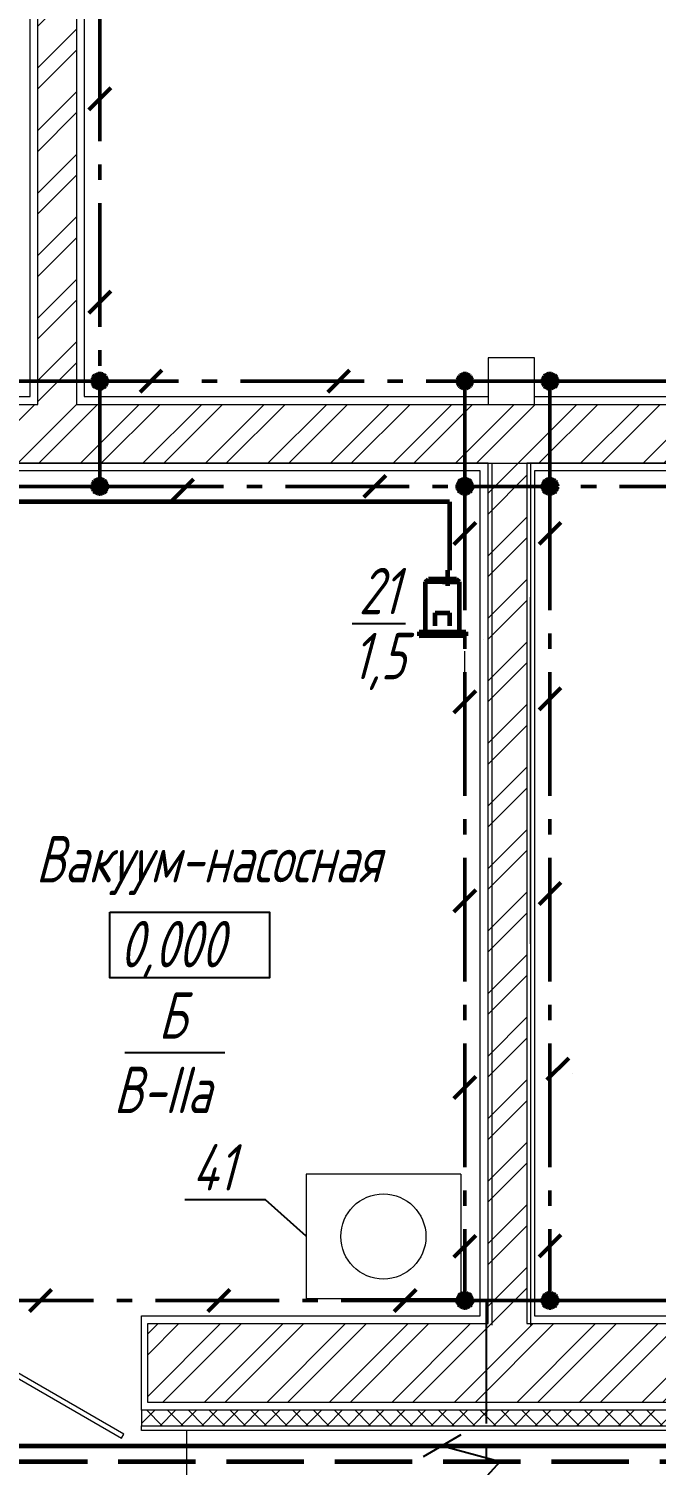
# Model space of a CAD drawing. Header units: millimetres. Extents: x -10490 to 5162, y -5053 to 76.
# Drawn here: x -4718.5 to -4677.9, y -95.2 to -2.4 of the extents above; entities that cross this region are included whole.
import ezdxf
from ezdxf import colors
from ezdxf.entities.mleader import LeaderData, LeaderLine
from ezdxf.math import Vec2, Vec3

# ---------------------------------------------------------------- set-up
doc = ezdxf.new("R2010")
doc.units = ezdxf.units.MM
doc.linetypes.add('gost5', pattern=[7, 5, -2, 0])
doc.linetypes.add('gost6', pattern=[12, 8, -1.5, 1, -1.5])
for name, color, linetype, lineweight in [('Заземление (Вновь)', 6, 'gost6', 50), ('КаБель контрольный (Вновь)', 142, 'gost5', 60), ('КаБель силовой (Вновь)', 1, 'Continuous', 60), ('Линия выноска', 137, 'Continuous', 25), ('Осевая', 4, 'gost6', 25), ('Строительный', 251, 'Continuous', 13), ('Текст', 2, 'Continuous', 25), ('Технологическое', 152, 'Continuous', 18), ('ЭлектрооБорудование (Вновь)', 160, 'Continuous', 60)]:
    doc.layers.add(name, color=color, linetype=linetype, lineweight=lineweight)
doc.styles.add('SIMPLEX', font='simplex.shx', dxfattribs={"width": 0.7, "oblique": 15})
doc.styles.add('СИМПЛЕКС', font='simplex.shx', dxfattribs={"width": 0.7, "oblique": 15, "height": 500})

# ---------------------------------------------------------------- blocks, each defined once
blk = doc.blocks.new('_None')
blk = doc.blocks.new('_Oblique')
at = {"color": 0, "linetype": 'ByBlock', "lineweight": -2}
blk.add_line((-0.5, -0.5), (0.5, 0.5), dxfattribs=at)

msp = doc.modelspace()

# ---------------------------------------------------------------- hatches: boundary and pattern name
at = {"layer": 'Заземление (Вновь)'}
h = msp.add_hatch(color=256, dxfattribs=at)
h.paths.add_polyline_path([(-4714.39156, -25.14683, 0.41421356), (-4713.89156, -25.64683), (-4713.89156, -25.14683), (-4713.39156, -25.14683, 1)])
h.paths.add_polyline_path([(-4713.39156, -25.14683), (-4713.89156, -25.14683), (-4713.89156, -25.64683, 0.41421356)], flags=17)
h = msp.add_hatch(color=256, dxfattribs=at)
h.paths.add_polyline_path([(-4690.79156, -25.14683, 0.41421356), (-4690.29156, -25.64683), (-4690.29156, -25.14683), (-4689.79156, -25.14683, 1)])
h.paths.add_polyline_path([(-4689.79156, -25.14683), (-4690.29156, -25.14683), (-4690.29156, -25.64683, 0.41421356)], flags=17)
h = msp.add_hatch(color=256, dxfattribs=at)
h.paths.add_polyline_path([(-4685.29156, -25.14683, 0.41421356), (-4684.79156, -25.64683), (-4684.79156, -25.14683), (-4684.29156, -25.14683, 1)])
h.paths.add_polyline_path([(-4684.29156, -25.14683), (-4684.79156, -25.14683), (-4684.79156, -25.64683, 0.41421356)], flags=17)
h = msp.add_hatch(color=256, dxfattribs=at)
h.paths.add_polyline_path([(-4714.39156, -31.94683, 0.41421356), (-4713.89156, -32.44683), (-4713.89156, -31.94683), (-4713.39156, -31.94683, 1)])
h.paths.add_polyline_path([(-4713.39156, -31.94683), (-4713.89156, -31.94683), (-4713.89156, -32.44683, 0.41421356)], flags=17)
h = msp.add_hatch(color=256, dxfattribs=at)
h.paths.add_polyline_path([(-4690.79156, -31.94683, 0.41421356), (-4690.29156, -32.44683), (-4690.29156, -31.94683), (-4689.79156, -31.94683, 1)])
h.paths.add_polyline_path([(-4689.79156, -31.94683), (-4690.29156, -31.94683), (-4690.29156, -32.44683, 0.41421356)], flags=17)
h = msp.add_hatch(color=256, dxfattribs=at)
h.paths.add_polyline_path([(-4685.29156, -31.94683, 0.41421356), (-4684.79156, -32.44683), (-4684.79156, -31.94683), (-4684.29156, -31.94683, 1)])
h.paths.add_polyline_path([(-4684.29156, -31.94683), (-4684.79156, -31.94683), (-4684.79156, -32.44683, 0.41421356)], flags=17)
h = msp.add_hatch(color=256, dxfattribs=at)
h.paths.add_polyline_path([(-4690.79156, -84.54683, 0.41421356), (-4690.29156, -85.04683), (-4690.29156, -84.54683), (-4689.79156, -84.54683, 1)])
h.paths.add_polyline_path([(-4689.79156, -84.54683), (-4690.29156, -84.54683), (-4690.29156, -85.04683, 0.41421356)], flags=17)
h = msp.add_hatch(color=256, dxfattribs=at)
h.paths.add_polyline_path([(-4685.29156, -84.54683, 0.41421356), (-4684.79156, -85.04683), (-4684.79156, -84.54683), (-4684.29156, -84.54683, 1)])
h.paths.add_polyline_path([(-4684.29156, -84.54683), (-4684.79156, -84.54683), (-4684.79156, -85.04683, 0.41421356)], flags=17)
at = {"layer": 'Строительный', "ltscale": 100}
h = msp.add_hatch(dxfattribs=at)
h.set_pattern_fill('ANSI32', color=256, scale=0.3)
h.set_pattern_definition([(45, (-11460.6037, 4490.7203), (-2.0205576, 2.0205576), []), (45, (-11459.2567, 4490.7203), (-2.0205576, 2.0205576), [])])
h.paths.add_polyline_path([(-4629.69156, -26.64683), (-4715.39156, -26.64683), (-4715.39156, 28.95317), (-4708.89156, 28.95317), (-4708.89156, 34.05317), (-4725.99156, 34.05317), (-4725.99156, 28.95317), (-4717.89156, 28.95317), (-4717.89156, 2.35317), (-4756.89156, 2.35317), (-4756.89156, -0.14683), (-4717.89156, -0.14683), (-4717.89156, -26.64683), (-4759.79156, -26.64683), (-4759.79156, -24.64683), (-4764.89156, -24.64683), (-4764.89156, -37.64683), (-4759.79156, -37.64683), (-4759.79156, -30.44683), (-4688.79156, -30.44683), (-4688.79156, -86.04683), (-4710.79156, -86.04683), (-4710.79156, -91.14683), (-4674.79156, -91.14683), (-4674.79156, -86.04683), (-4686.29156, -86.04683), (-4686.29156, -30.44683), (-4629.69156, -30.44683)])
h = msp.add_hatch(dxfattribs=at)
h.set_pattern_fill('ANSI37', color=256, scale=0.3)
h.set_pattern_definition([(45, (-11460.6037, 4490.7203), (-0.67351921, 0.67351921), []), (135, (-11460.6037, 4490.7203), (-0.67351921, -0.67351921), [])])
h.paths.add_polyline_path([(-4674.39156, -91.64683), (-4711.19156, -91.64683), (-4711.19156, -92.64683), (-4674.39156, -92.64683)])

# ---------------------------------------------------------------- linework, layer by layer
at = {"layer": 'Заземление (Вновь)'}
for p, q in [((-4713.89156, -1.64683), (-4713.89156, -25.14683)), ((-4713.18445, -6.19762), (-4714.59866, -7.61183)), ((-4713.18445, -19.33934), (-4714.59866, -20.75356)), ((-4709.86951, -24.43973), (-4711.28372, -25.85394)), ((-4697.73983, -24.43973), (-4699.15405, -25.85394)), ((-4719.39156, -25.14683), (-4713.89156, -25.14683)), ((-4684.79156, -25.14683), (-4713.89156, -25.14683)), ((-4713.89156, -25.14683), (-4713.89156, -31.94683)), ((-4690.29156, -31.94683), (-4690.29156, -25.14683)), ((-4684.79156, -31.94683), (-4684.79156, -25.14683)), ((-4684.79156, -25.14683), (-4600.29156, -25.14683)), ((-4707.83134, -31.48376), (-4709.24556, -32.89798)), ((-4695.40319, -31.23973), (-4696.81741, -32.65394)), ((-4719.39156, -31.94683), (-4713.89156, -31.94683)), ((-4713.89156, -31.94683), (-4690.29156, -31.94683)), ((-4684.79156, -31.94683), (-4690.29156, -31.94683)), ((-4690.29156, -31.94683), (-4690.29156, -84.54683)), ((-4600.29156, -31.94683), (-4684.79156, -31.94683)), ((-4684.79156, -31.94683), (-4684.79156, -84.54683)), ((-4689.58445, -34.2893), (-4690.99866, -35.70351)), ((-4684.08445, -34.27615), (-4685.49866, -35.69036)), ((-4689.58445, -45.15528), (-4690.99866, -46.5695)), ((-4684.08445, -44.97078), (-4685.49866, -46.385)), ((-4684.08445, -57.53973), (-4685.49866, -58.95394)), ((-4689.58445, -58.02466), (-4690.99866, -59.43888)), ((-4683.56916, -68.88985), (-4684.98337, -70.30406)), ((-4689.58445, -70.08277), (-4690.99866, -71.49698)), ((-4689.58445, -80.34597), (-4690.99866, -81.76018)), ((-4684.08445, -80.31375), (-4685.49866, -81.72796)), ((-4717.00742, -83.83973), (-4718.42163, -85.25394)), ((-4705.48976, -83.83973), (-4706.90398, -85.25394)), ((-4693.44459, -83.83973), (-4694.8588, -85.25394)), ((-4690.29156, -84.54683), (-4758.29156, -84.54683)), ((-4690.29156, -84.54683), (-4684.79156, -84.54683)), ((-4684.79156, -84.54683), (-4600.29156, -84.54683))]:
    msp.add_line(p, q, dxfattribs=at)
for centre in [(-4713.89156, -25.14683), (-4690.29156, -25.14683), (-4684.79156, -25.14683), (-4713.89156, -31.94683), (-4690.29156, -31.94683), (-4684.79156, -31.94683), (-4690.29156, -84.54683), (-4684.79156, -84.54683)]:
    msp.add_circle(centre, 0.5, dxfattribs=at)
at = {"layer": 'КаБель контрольный (Вновь)'}
msp.add_line((-4768.69156, -94.94683), (-4617.59156, -94.94683), dxfattribs=at)
at = {"layer": 'КаБель силовой (Вновь)'}
for p, q in [((-4691.29156, -32.94683), (-4767.69156, -32.94683)), ((-4691.29156, -32.94683), (-4691.29156, -37.36623)), ((-4691.39186, -38.36623), (-4691.39186, -37.36623)), ((-4691.29156, -37.36623), (-4691.39186, -37.36623)), ((-4767.69156, -93.94683), (-4624.39156, -93.94683))]:
    msp.add_line(p, q, dxfattribs=at)
at = {"layer": 'Осевая'}
msp.add_line((-4688.91077, -84.49497), (-4688.91077, -171.24689), dxfattribs=at)
at = {"layer": 'Строительный', "ltscale": 0.2}
for p, q in [((-4715.39156, -26.64645), (-4630.04024, -26.64645)), ((-4759.79156, -30.44645), (-4630.04024, -30.44645)), ((-4688.54156, -30.44645), (-4688.54156, -86.14645)), ((-4686.04156, -30.44645), (-4686.04156, -86.14645))]:
    msp.add_line(p, q, dxfattribs=at)
at = {"layer": 'Строительный', "ltscale": 0.6}
msp.add_line((-4686.04156, -60.88631), (-4686.04156, -39.10803), dxfattribs=at)
at = {"layer": 'Строительный'}
for p, q in [((-4689.09202, -41.86623), (-4689.09202, -41.86623)), ((-4686.04156, -61.50952), (-4686.04156, -49.38645))]:
    msp.add_line(p, q, dxfattribs=at)
at = {"layer": 'Строительный', "ltscale": 100}
for points in [[(-4674.39156, -91.64683), (-4711.19156, -91.64683), (-4711.19156, -85.54683), (-4689.29156, -85.54683), (-4689.29156, -30.94683), (-4759.29156, -30.94683), (-4759.29156, -38.04683), (-4765.39156, -38.04683), (-4765.39156, -24.24683), (-4759.29156, -24.24683), (-4759.29156, -26.14683), (-4718.39156, -26.14683), (-4718.39156, -0.64683), (-4756.89156, -0.64683), (-4756.89156, 2.85317), (-4718.39156, 2.85317), (-4718.39156, 28.45317), (-4726.39156, 28.45317), (-4726.39156, 34.55317), (-4708.49156, 34.55317), (-4708.49156, 28.45317), (-4714.89156, 28.45317), (-4714.89156, -26.14683), (-4688.79156, -26.14683)], [(-4674.79156, -91.14683), (-4710.79156, -91.14683), (-4710.79156, -86.04683), (-4688.79156, -86.04683), (-4688.79156, -30.44683), (-4759.79156, -30.44683), (-4759.79156, -37.64683), (-4764.89156, -37.64683), (-4764.89156, -24.64683), (-4759.79156, -24.64683), (-4759.79156, -26.64683), (-4717.89156, -26.64683), (-4717.89156, -0.14683), (-4757.29156, -0.14683), (-4757.29156, 2.35317), (-4717.89156, 2.35317), (-4717.89156, 28.95317), (-4725.99156, 28.95317), (-4725.99156, 34.05317), (-4708.89156, 34.05317)], [(-4708.89156, 34.05317), (-4708.89156, 28.95317), (-4715.39156, 28.95317), (-4715.39156, -26.64683), (-4629.69156, -26.64683)], [(-4685.79156, -26.14683), (-4629.29156, -26.14683)], [(-4629.69156, -30.44683), (-4686.29156, -30.44683), (-4686.29156, -86.04683), (-4674.79156, -86.04683)], [(-4629.29156, -30.94683), (-4685.79156, -30.94683), (-4685.79156, -85.54683), (-4674.39156, -85.54683)], [(-4720.89156, -88.59683), (-4712.49111, -93.44683), (-4712.34111, -93.18702), (-4720.74156, -88.33702), (-4720.89156, -88.59683)], [(-4711.19156, -91.64683), (-4711.19156, -92.64683), (-4674.39156, -92.64683), (-4674.39156, -91.64683)], [(-4674.39156, -92.64683), (-4674.39156, -92.94683), (-4711.19156, -92.94683), (-4711.19156, -92.64683)], [(-4708.29156, -92.94683), (-4708.29156, -107.94683), (-4723.79156, -107.94683), (-4723.79156, -92.94683)]]:
    msp.add_lwpolyline(points, dxfattribs=at)
msp.add_lwpolyline([(-4688.79156, -26.64683), (-4685.79156, -26.64683), (-4685.79156, -23.64683), (-4688.79156, -23.64683)], close=True, dxfattribs=at)
at = {"layer": 'Текст'}
msp.add_line((-4712.27582, -68.52295), (-4705.80668, -68.52295), dxfattribs=at)
msp.add_lwpolyline([(-4713.2343, -59.46762), (-4702.90821, -59.46762), (-4702.90821, -63.70382), (-4713.2343, -63.70382)], close=True, dxfattribs=at)
at = {"layer": 'Технологическое', "ltscale": 10}
for p, q in [((-4690.29194, -48.14645), (-4690.29194, -42.60348)), ((-4689.29202, -48.14645), (-4689.29202, -41.86623)), ((-4689.29202, -42.36623), (-4689.29202, -42.36623)), ((-4690.29194, -43.9051), (-4690.29194, -43.9051)), ((-4689.29202, -47.64645), (-4689.29202, -47.64645)), ((-4683.36162, -69.89645), (-4683.36162, -69.89645)), ((-4690.55883, -76.38533), (-4700.55883, -76.38533)), ((-4700.55883, -76.38533), (-4700.55883, -84.41533)), ((-4690.55883, -76.38533), (-4690.55883, -84.41533)), ((-4700.55883, -84.41533), (-4690.55883, -84.41533))]:
    msp.add_line(p, q, dxfattribs=at)
msp.add_circle((-4695.55883, -80.41533), 2.75, dxfattribs=at)
at = {"layer": 'ЭлектрооБорудование (Вновь)', "ltscale": 10}
for p, q in [((-4692.82647, -38.12176), (-4692.64647, -37.94176)), ((-4690.82791, -37.94176), (-4692.64647, -37.94176)), ((-4690.64791, -38.12176), (-4690.82791, -37.94176)), ((-4692.82647, -41.34176), (-4692.82647, -38.12176)), ((-4691.73719, -38.12176), (-4692.82647, -38.12176)), ((-4691.73719, -38.12176), (-4690.64791, -38.12176)), ((-4690.64791, -41.34176), (-4690.64791, -38.12176)), ((-4692.20252, -40.11001), (-4691.27219, -40.11001)), ((-4692.20252, -40.96201), (-4692.20252, -40.11001)), ((-4691.27219, -40.96201), (-4691.27219, -40.11001)), ((-4693.24018, -41.34176), (-4693.24018, -41.61172)), ((-4690.23415, -41.61172), (-4693.24018, -41.6185)), ((-4693.23719, -41.34176), (-4690.23719, -41.34176)), ((-4690.23415, -41.34176), (-4690.23415, -41.61172))]:
    msp.add_line(p, q, dxfattribs=at)

# ---------------------------------------------------------------- texts
at = {"layer": 'Текст', "style": 'SIMPLEX', "oblique": 15, "width": 0.7}
for s, p in [('0,000', (-4712.60673, -63.026)), ('Б', (-4710.10414, -67.63181)), ('В-IIа', (-4712.9924, -72.44575))]:
    msp.add_text(s, height=3, dxfattribs=at).set_placement(p)
at = {"layer": 'Текст', "char_height": 3, "attachment_point": 5, "style": 'SIMPLEX'}
for s, insert, width in [('\\A1;\\S21/1,5;', (-4695.85295, -40.80984), 5.6507904), ('Вакуум-насосная', (-4706.87863, -56.44937), 70)]:
    msp.add_mtext(s, dxfattribs=dict(at, insert=insert, width=width))

# ---------------------------------------------------------------- leaders
at = {"layer": 'Линия выноска'}
ml = msp.add_multileader_mtext('Standard', dxfattribs=at)
ml.set_content('41', color=2, style='СИМПЛЕКС')
ml.set_leader_properties()
ml.set_arrow_properties(name='NONE')
ml.build(insert=Vec2(0, 0))
ml.multileader.update_dxf_attribs({"text_left_attachment_type": 6, "text_right_attachment_type": 6, "dogleg_length": 0, "arrow_head_size": 2})
ctx = ml.context
ctx.base_point, ctx.char_height, ctx.arrow_head_size, ctx.plane_origin = Vec3(-4710.21615, -78.0491), 3, 2, Vec3(-4709.00949, -82.55991)
ctx.left_attachment, ctx.right_attachment, ctx.text_align_type = 6, 6, 2
notes = []
notes.append((ctx, [(1, (1, 1, 0), (-4703.18025, -78.0491), (-1, 0), 0, [(0, [(-4700.55883, -80.40033)], 0, [])])]))
ctx.mtext.insert, ctx.mtext.alignment, ctx.mtext.flow_direction = Vec3(-4705.18025, -74.4491), 3, 5
ml = msp.add_multileader_mtext('Standard', dxfattribs=at)
ml.set_content('\\pxsm0.75;35-Н1\\PВ1,В2,В3,В4,В5,В6,ЭВ1,ЭВ2-К1\\PВ1р,В2р,В3р,В4р,В5р,В6р-К1\\Pв лотке 100х200мм', color=2, style='СИМПЛЕКС')
ml.set_leader_properties()
ml.set_arrow_properties(name='OBLIQUE')
ml.build(insert=Vec2(0, 0))
ml.multileader.update_dxf_attribs({"text_left_attachment_type": 6, "text_right_attachment_type": 6, "dogleg_length": 0, "arrow_head_size": 2})
ctx = ml.context
ctx.base_point, ctx.char_height, ctx.arrow_head_size, ctx.plane_origin = Vec3(-4757.03692, -112.35747), 3, 2, Vec3(-4647.79299, -124.06515)
ctx.left_attachment, ctx.right_attachment, ctx.text_align_type = 6, 6, 2
notes.append((ctx, [(1, (1, 1, 0), (-4703.93307, -112.35747), (-1, 0), 0, [(1, [(-4691.76725, -93.94683), (-4688.0052, -94.94683)], 0, [])])]))
ctx.mtext.insert, ctx.mtext.alignment, ctx.mtext.flow_direction = Vec3(-4705.93307, -108.75747), 3, 5
for ctx, leaders in notes:
    for number, flags, end, landing, length, lines in leaders:
        leader = LeaderData()
        leader.index, (leader.has_last_leader_line, leader.has_dogleg_vector, leader.attachment_direction) = number, flags
        leader.last_leader_point, leader.dogleg_vector, leader.dogleg_length = Vec3(end), Vec3(landing), length
        for number, points, colour, breaks in lines:
            line = LeaderLine()
            line.index, line.vertices, line.color, line.breaks = number, Vec3.list(points), colors.encode_raw_color(colour), breaks
            leader.lines.append(line)
        ctx.leaders.append(leader)

doc.saveas('drawing.dxf')
